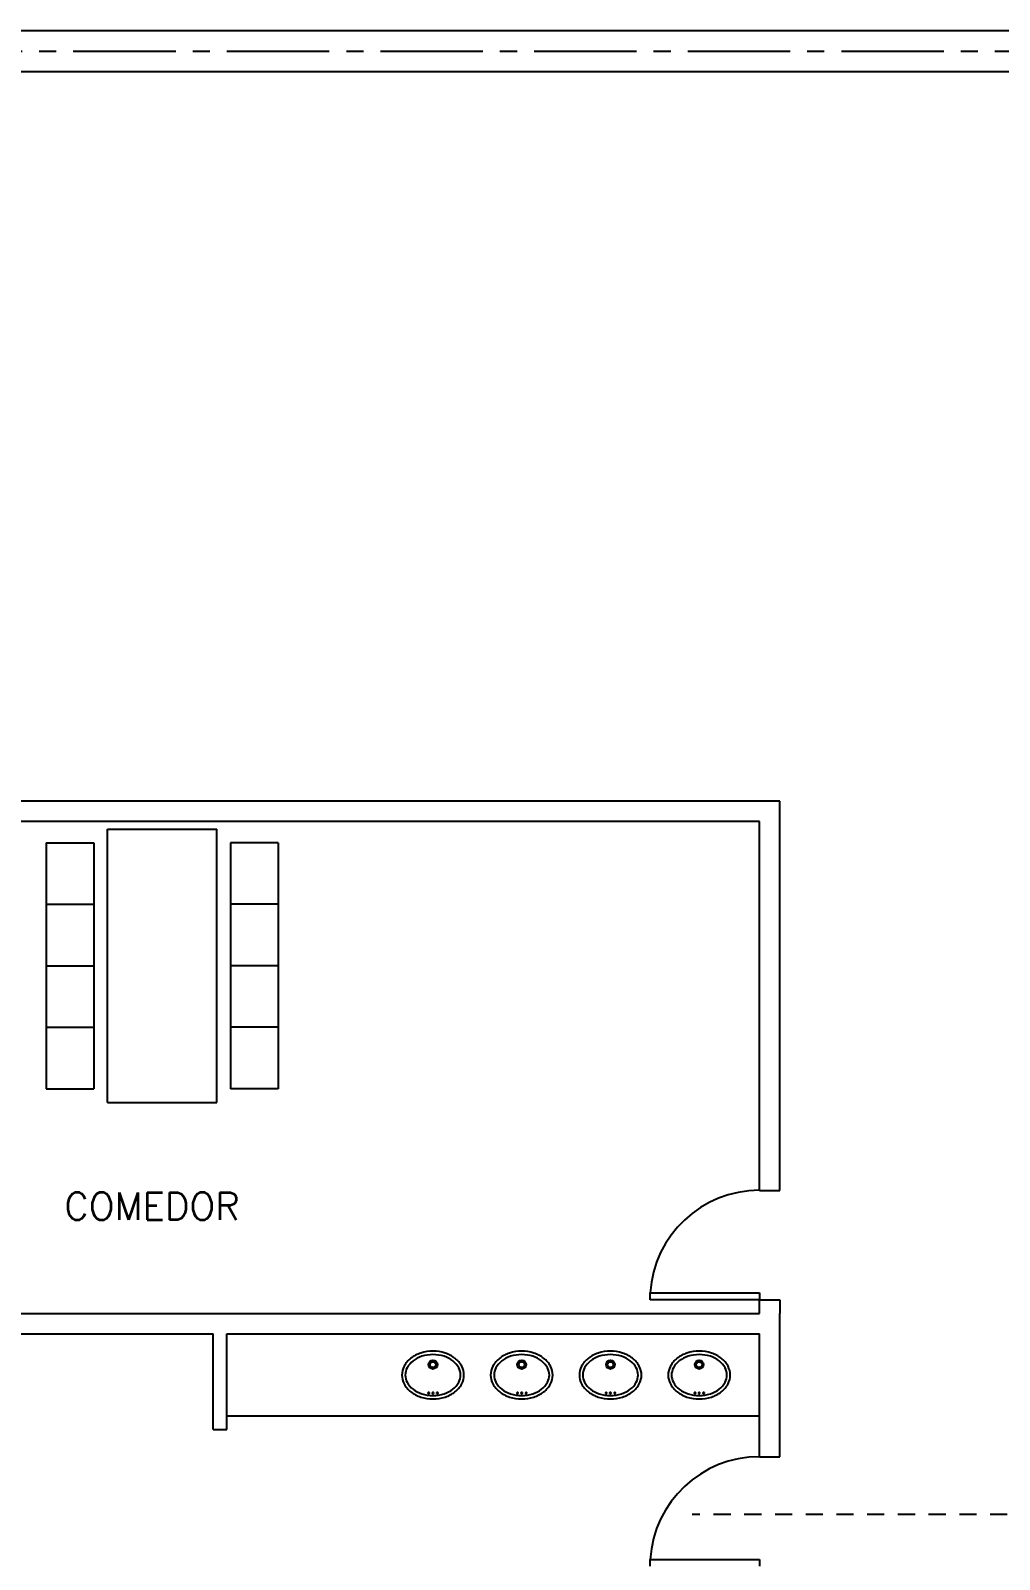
# Model space of a CAD drawing. Header units: metres. Extents: x 95 to 486, y 2972 to 3465.
# Drawn here: x 174.92 to 182.02, y 3037.02 to 3048.21 of the extents above; entities that cross this region are included whole.
import ezdxf

# ---------------------------------------------------------------- set-up
doc = ezdxf.new("R2010")
doc.units = ezdxf.units.M
for name, pattern in [('CENTER2', [1.125, 0.75, -0.125, 0.125, -0.125]), ('DASHDOT2', [0.5, 0.25, -0.125, 0, -0.125]), ('HIDDEN2', [0.1875, 0.125, -0.0625])]:
    doc.linetypes.add(name, pattern=pattern)
for name, color, linetype in [('0_LINEAS-MEDIANERAS', 1, 'DASHDOT2'), ('0_MUROS', 7, 'Continuous'), ('0_PUERTAS-VENTANAS', 3, 'Continuous'), ('0_SANITARIOS', 1, 'Continuous'), ('E_EQUIPAMIENTO', 1, 'Continuous'), ('T_TEXTOS', 3, 'Continuous'), ('TACME - AGUA FRIA', 160, 'HIDDEN2')]:
    doc.layers.add(name, color=color, linetype=linetype)
doc.styles.add('ROMANS', font='romans.shx', dxfattribs={"width": 0.8, "height": 0.15})

msp = doc.modelspace()

# ---------------------------------------------------------------- linework, layer by layer
at = {"layer": '0_LINEAS-MEDIANERAS', "linetype": 'CENTER2'}
msp.add_line((170.7374, 3048.0593), (185.7374, 3048.0593), dxfattribs=at)
at = {"layer": '0_MUROS'}
for p, q in [((170.6124, 3048.2093), (185.8624, 3048.2093)), ((170.9124, 3047.9093), (185.5624, 3047.9093)), ((180.4124, 3042.5693), (170.9124, 3042.5693)), ((180.4124, 3039.7193), (180.4124, 3042.5693)), ((180.2624, 3042.4193), (170.9124, 3042.4193)), ((180.2624, 3039.7193), (180.2624, 3042.4193)), ((180.2624, 3039.7193), (180.4124, 3039.7193)), ((180.2624, 3038.8193), (180.2624, 3038.9193)), ((180.2624, 3038.9193), (180.4124, 3038.9193)), ((180.2624, 3038.8193), (180.2624, 3038.9193)), ((180.2624, 3038.9193), (180.4124, 3038.9193)), ((180.4124, 3038.9193), (180.4124, 3038.8193)), ((180.4124, 3038.9193), (180.4124, 3038.8193)), ((170.9124, 3038.8193), (180.2624, 3038.8193)), ((170.9124, 3038.8193), (180.2624, 3038.8193)), ((180.4124, 3037.7693), (180.4124, 3038.8193)), ((170.9124, 3038.6693), (176.2624, 3038.6693)), ((176.2624, 3037.9693), (176.2624, 3038.6693)), ((176.3624, 3037.9693), (176.3624, 3038.6693)), ((176.3624, 3038.6693), (180.2624, 3038.6693)), ((180.2624, 3037.7693), (180.2624, 3038.6693)), ((176.2624, 3037.9693), (176.3624, 3037.9693)), ((180.2624, 3037.7693), (180.4124, 3037.7693))]:
    msp.add_line(p, q, dxfattribs=at)
at = {"layer": '0_PUERTAS-VENTANAS'}
for p, q in [((179.4624, 3038.9193), (179.4624, 3038.9693)), ((179.4624, 3038.9693), (180.2624, 3038.9693)), ((179.4624, 3038.9193), (179.4624, 3038.9693)), ((179.4624, 3038.9693), (180.2624, 3038.9693)), ((180.2624, 3038.9193), (179.4624, 3038.9193)), ((180.2624, 3038.9193), (179.4624, 3038.9193)), ((180.2624, 3038.9693), (180.2624, 3038.9193)), ((180.2624, 3038.9693), (180.2624, 3038.9193)), ((179.4624, 3036.9693), (179.4624, 3037.0193)), ((179.4624, 3037.0193), (180.2624, 3037.0193)), ((180.2624, 3037.0193), (180.2624, 3036.9693))]:
    msp.add_line(p, q, dxfattribs=at)
at = {"layer": '0_PUERTAS-VENTANAS', "color": 5}
for centre in [(180.2624, 3038.9193), (180.2624, 3036.9693)]:
    msp.add_arc(centre, 0.8016, 90, 176.42367, dxfattribs=at)
at = {"layer": '0_SANITARIOS'}
msp.add_line((176.3624, 3038.0693), (180.2624, 3038.0693), dxfattribs=at)
at = {"layer": '0_SANITARIOS', "color": 2}
for centre, radius in [((177.8713, 3038.4455), 0.0325), ((177.8713, 3038.4455), 0.021), ((178.5213, 3038.4455), 0.0325), ((178.5213, 3038.4455), 0.021), ((179.1713, 3038.4455), 0.0325), ((179.1713, 3038.4455), 0.021), ((179.8213, 3038.4455), 0.0325), ((179.8213, 3038.4455), 0.021)]:
    msp.add_circle(centre, radius, dxfattribs=at)
for centre, radius, start, end in [((177.8713, 3038.2487), 0.2948, 90, 107.67322), ((177.8713, 3038.2487), 0.2948, 72.32678, 90), ((178.5213, 3038.2487), 0.2948, 90, 107.67322), ((178.5213, 3038.2487), 0.2948, 72.32678, 90), ((179.1713, 3038.2487), 0.2948, 90, 107.67322), ((179.1713, 3038.2487), 0.2948, 72.32678, 90), ((179.8213, 3038.2487), 0.2948, 90, 107.67322), ((179.8213, 3038.2487), 0.2948, 72.32678, 90), ((177.7798, 3038.3685), 0.136, 151.69853, 180), ((177.8239, 3038.3448), 0.1861, 127.56859, 151.69853), ((177.7798, 3038.3685), 0.111, 151.69853, 180), ((177.8239, 3038.3448), 0.1611, 127.56859, 151.69853), ((177.8526, 3038.3075), 0.2331, 107.67322, 127.56859), ((177.8526, 3038.3075), 0.2081, 107.67322, 127.56859), ((177.8713, 3038.2487), 0.2698, 90, 107.67322), ((177.8713, 3038.2487), 0.2698, 72.32678, 90), ((177.89, 3038.3075), 0.2081, 52.43141, 72.32678), ((177.89, 3038.3075), 0.2331, 52.43141, 72.32678), ((177.9187, 3038.3448), 0.1611, 28.30147, 52.43141), ((177.9187, 3038.3448), 0.1861, 28.30147, 52.43141), ((177.9628, 3038.3685), 0.111, 0, 28.30147), ((177.9628, 3038.3685), 0.136, 0, 28.30147), ((178.4298, 3038.3685), 0.136, 151.69853, 180), ((178.4739, 3038.3448), 0.1861, 127.56859, 151.69853), ((178.4298, 3038.3685), 0.111, 151.69853, 180), ((178.4739, 3038.3448), 0.1611, 127.56859, 151.69853), ((178.5026, 3038.3075), 0.2331, 107.67322, 127.56859), ((178.5026, 3038.3075), 0.2081, 107.67322, 127.56859), ((178.5213, 3038.2487), 0.2698, 90, 107.67322), ((178.5213, 3038.2487), 0.2698, 72.32678, 90), ((178.54, 3038.3075), 0.2081, 52.43141, 72.32678), ((178.54, 3038.3075), 0.2331, 52.43141, 72.32678), ((178.5687, 3038.3448), 0.1611, 28.30147, 52.43141), ((178.5687, 3038.3448), 0.1861, 28.30147, 52.43141), ((178.6128, 3038.3685), 0.111, 0, 28.30147), ((178.6128, 3038.3685), 0.136, 0, 28.30147), ((179.0798, 3038.3685), 0.136, 151.69853, 180), ((179.1239, 3038.3448), 0.1861, 127.56859, 151.69853), ((179.0798, 3038.3685), 0.111, 151.69853, 180), ((179.1239, 3038.3448), 0.1611, 127.56859, 151.69853), ((179.1526, 3038.3075), 0.2331, 107.67322, 127.56859), ((179.1526, 3038.3075), 0.2081, 107.67322, 127.56859), ((179.1713, 3038.2487), 0.2698, 90, 107.67322), ((179.1713, 3038.2487), 0.2698, 72.32678, 90), ((179.19, 3038.3075), 0.2081, 52.43141, 72.32678), ((179.19, 3038.3075), 0.2331, 52.43141, 72.32678), ((179.2187, 3038.3448), 0.1611, 28.30147, 52.43141), ((179.2187, 3038.3448), 0.1861, 28.30147, 52.43141), ((179.2628, 3038.3685), 0.111, 0, 28.30147), ((179.2628, 3038.3685), 0.136, 0, 28.30147), ((179.7298, 3038.3685), 0.136, 151.69853, 180), ((179.7739, 3038.3448), 0.1861, 127.56859, 151.69853), ((179.7298, 3038.3685), 0.111, 151.69853, 180), ((179.7739, 3038.3448), 0.1611, 127.56859, 151.69853), ((179.8026, 3038.3075), 0.2331, 107.67322, 127.56859), ((179.8026, 3038.3075), 0.2081, 107.67322, 127.56859), ((179.8213, 3038.2487), 0.2698, 90, 107.67322), ((179.8213, 3038.2487), 0.2698, 72.32678, 90), ((179.84, 3038.3075), 0.2081, 52.43141, 72.32678), ((179.84, 3038.3075), 0.2331, 52.43141, 72.32678), ((179.8687, 3038.3448), 0.1611, 28.30147, 52.43141), ((179.8687, 3038.3448), 0.1861, 28.30147, 52.43141), ((179.9128, 3038.3685), 0.111, 0, 28.30147), ((179.9128, 3038.3685), 0.136, 0, 28.30147), ((177.7798, 3038.3685), 0.136, 180, 208.30147), ((177.7798, 3038.3685), 0.111, 180, 208.30147), ((177.8239, 3038.3923), 0.1611, 208.30147, 232.43141), ((177.9187, 3038.3923), 0.1611, 307.56859, 331.69853), ((177.9628, 3038.3685), 0.111, 331.69853, 0), ((177.9628, 3038.3685), 0.136, 331.69853, 0), ((178.4298, 3038.3685), 0.136, 180, 208.30147), ((178.4298, 3038.3685), 0.111, 180, 208.30147), ((178.4739, 3038.3923), 0.1611, 208.30147, 232.43141), ((178.5687, 3038.3923), 0.1611, 307.56859, 331.69853), ((178.6128, 3038.3685), 0.111, 331.69853, 0), ((178.6128, 3038.3685), 0.136, 331.69853, 0), ((179.0798, 3038.3685), 0.136, 180, 208.30147), ((179.0798, 3038.3685), 0.111, 180, 208.30147), ((179.1239, 3038.3923), 0.1611, 208.30147, 232.43141), ((179.2187, 3038.3923), 0.1611, 307.56859, 331.69853), ((179.2628, 3038.3685), 0.111, 331.69853, 0), ((179.2628, 3038.3685), 0.136, 331.69853, 0), ((179.7298, 3038.3685), 0.136, 180, 208.30147), ((179.7298, 3038.3685), 0.111, 180, 208.30147), ((179.7739, 3038.3923), 0.1611, 208.30147, 232.43141), ((179.8687, 3038.3923), 0.1611, 307.56859, 331.69853), ((179.9128, 3038.3685), 0.111, 331.69853, 0), ((179.9128, 3038.3685), 0.136, 331.69853, 0), ((177.8239, 3038.3923), 0.1861, 208.30147, 232.43141), ((177.8526, 3038.4296), 0.2331, 232.43141, 252.32678), ((177.8526, 3038.4296), 0.2081, 232.43141, 252.32678), ((177.8713, 3038.4884), 0.2948, 252.32678, 270), ((177.8713, 3038.4884), 0.2698, 252.32678, 270), ((177.8368, 3038.2372), 0.00229, 146.21296, 180), ((177.8368, 3038.2372), 0.00229, 180, 213.78704), ((177.8384, 3038.2361), 0.0043, 121.75948, 146.21296), ((177.8384, 3038.2383), 0.0043, 213.78704, 238.24052), ((177.8395, 3038.2343), 0.00641, 104.38181, 121.75948), ((177.8395, 3038.2401), 0.00641, 238.24052, 255.61819), ((177.8403, 3038.2315), 0.00933, 90, 104.38181), ((177.8403, 3038.243), 0.00933, 255.61819, 270), ((177.8403, 3038.2315), 0.00933, 75.61819, 90), ((177.8403, 3038.243), 0.00933, 270, 284.38181), ((177.841, 3038.2343), 0.00641, 58.24052, 75.61819), ((177.841, 3038.2401), 0.00641, 284.38181, 301.75948), ((177.8421, 3038.2361), 0.0043, 33.78704, 58.24052), ((177.8421, 3038.2383), 0.0043, 301.75948, 326.21296), ((177.8438, 3038.2372), 0.00229, 0, 33.78704), ((177.8438, 3038.2372), 0.00229, 326.21296, 0), ((177.8678, 3038.2372), 0.00229, 146.21296, 180), ((177.8678, 3038.2372), 0.00229, 180, 213.78704), ((177.8695, 3038.2361), 0.0043, 121.75948, 146.21296), ((177.8695, 3038.2383), 0.0043, 213.78704, 238.24052), ((177.8706, 3038.2343), 0.00641, 104.38181, 121.75948), ((177.8706, 3038.2401), 0.00641, 238.24052, 255.61819), ((177.8713, 3038.2315), 0.00933, 90, 104.38181), ((177.8713, 3038.243), 0.00933, 255.61819, 270), ((177.8713, 3038.2315), 0.00933, 75.61819, 90), ((177.8713, 3038.243), 0.00933, 270, 284.38181), ((177.8713, 3038.4884), 0.2698, 270, 287.67322), ((177.8713, 3038.4884), 0.2948, 270, 287.67322), ((177.872, 3038.2343), 0.00641, 58.24052, 75.61819), ((177.872, 3038.2401), 0.00641, 284.38181, 301.75948), ((177.8731, 3038.2361), 0.0043, 33.78704, 58.24052), ((177.8731, 3038.2383), 0.0043, 301.75948, 326.21296), ((177.8748, 3038.2372), 0.00229, 360, 33.78704), ((177.8748, 3038.2372), 0.00229, 326.21296, 0), ((177.9003, 3038.2372), 0.00229, 146.21296, 180), ((177.9003, 3038.2372), 0.00229, 180, 213.78704), ((177.902, 3038.2361), 0.0043, 121.75948, 146.21296), ((177.902, 3038.2383), 0.0043, 213.78704, 238.24052), ((177.9031, 3038.2343), 0.00641, 104.38181, 121.75948), ((177.9031, 3038.2401), 0.00641, 238.24052, 255.61819), ((177.9038, 3038.2315), 0.00933, 90, 104.38181), ((177.9038, 3038.243), 0.00933, 255.61819, 270), ((177.9038, 3038.2315), 0.00933, 75.61819, 90), ((177.9038, 3038.243), 0.00933, 270, 284.38181), ((177.9045, 3038.2343), 0.00641, 58.24052, 75.61819), ((177.9045, 3038.2401), 0.00641, 284.38181, 301.75948), ((177.9056, 3038.2361), 0.0043, 33.78704, 58.24052), ((177.9056, 3038.2383), 0.0043, 301.75948, 326.21296), ((177.9073, 3038.2372), 0.00229, 360, 33.78704), ((177.9073, 3038.2372), 0.00229, 326.21296, 0), ((177.89, 3038.4296), 0.2081, 287.67322, 307.56859), ((177.89, 3038.4296), 0.2331, 287.67322, 307.56859), ((177.9187, 3038.3923), 0.1861, 307.56859, 331.69853), ((178.4739, 3038.3923), 0.1861, 208.30147, 232.43141), ((178.5026, 3038.4296), 0.2331, 232.43141, 252.32678), ((178.5026, 3038.4296), 0.2081, 232.43141, 252.32678), ((178.5213, 3038.4884), 0.2948, 252.32678, 270), ((178.5213, 3038.4884), 0.2698, 252.32678, 270), ((178.4868, 3038.2372), 0.00229, 146.21296, 180), ((178.4868, 3038.2372), 0.00229, 180, 213.78704), ((178.4884, 3038.2361), 0.0043, 121.75948, 146.21296), ((178.4884, 3038.2383), 0.0043, 213.78704, 238.24052), ((178.4895, 3038.2343), 0.00641, 104.38181, 121.75948), ((178.4895, 3038.2401), 0.00641, 238.24052, 255.61819), ((178.4903, 3038.2315), 0.00933, 90, 104.38181), ((178.4903, 3038.243), 0.00933, 255.61819, 270), ((178.4903, 3038.2315), 0.00933, 75.61819, 90), ((178.4903, 3038.243), 0.00933, 270, 284.38181), ((178.491, 3038.2343), 0.00641, 58.24052, 75.61819), ((178.491, 3038.2401), 0.00641, 284.38181, 301.75948), ((178.4921, 3038.2361), 0.0043, 33.78704, 58.24052), ((178.4921, 3038.2383), 0.0043, 301.75948, 326.21296), ((178.4938, 3038.2372), 0.00229, 0, 33.78704), ((178.4938, 3038.2372), 0.00229, 326.21296, 0), ((178.5178, 3038.2372), 0.00229, 146.21296, 180), ((178.5178, 3038.2372), 0.00229, 180, 213.78704), ((178.5195, 3038.2361), 0.0043, 121.75948, 146.21296), ((178.5195, 3038.2383), 0.0043, 213.78704, 238.24052), ((178.5206, 3038.2343), 0.00641, 104.38181, 121.75948), ((178.5206, 3038.2401), 0.00641, 238.24052, 255.61819), ((178.5213, 3038.2315), 0.00933, 90, 104.38181), ((178.5213, 3038.243), 0.00933, 255.61819, 270), ((178.5213, 3038.2315), 0.00933, 75.61819, 90), ((178.5213, 3038.243), 0.00933, 270, 284.38181), ((178.5213, 3038.4884), 0.2698, 270, 287.67322), ((178.5213, 3038.4884), 0.2948, 270, 287.67322), ((178.522, 3038.2343), 0.00641, 58.24052, 75.61819), ((178.522, 3038.2401), 0.00641, 284.38181, 301.75948), ((178.5231, 3038.2361), 0.0043, 33.78704, 58.24052), ((178.5231, 3038.2383), 0.0043, 301.75948, 326.21296), ((178.5248, 3038.2372), 0.00229, 360, 33.78704), ((178.5248, 3038.2372), 0.00229, 326.21296, 0), ((178.5503, 3038.2372), 0.00229, 146.21296, 180), ((178.5503, 3038.2372), 0.00229, 180, 213.78704), ((178.552, 3038.2361), 0.0043, 121.75948, 146.21296), ((178.552, 3038.2383), 0.0043, 213.78704, 238.24052), ((178.5531, 3038.2343), 0.00641, 104.38181, 121.75948), ((178.5531, 3038.2401), 0.00641, 238.24052, 255.61819), ((178.5538, 3038.2315), 0.00933, 90, 104.38181), ((178.5538, 3038.243), 0.00933, 255.61819, 270), ((178.5538, 3038.2315), 0.00933, 75.61819, 90), ((178.5538, 3038.243), 0.00933, 270, 284.38181), ((178.5545, 3038.2343), 0.00641, 58.24052, 75.61819), ((178.5545, 3038.2401), 0.00641, 284.38181, 301.75948), ((178.5556, 3038.2361), 0.0043, 33.78704, 58.24052), ((178.5556, 3038.2383), 0.0043, 301.75948, 326.21296), ((178.5573, 3038.2372), 0.00229, 360, 33.78704), ((178.5573, 3038.2372), 0.00229, 326.21296, 0), ((178.54, 3038.4296), 0.2081, 287.67322, 307.56859), ((178.54, 3038.4296), 0.2331, 287.67322, 307.56859), ((178.5687, 3038.3923), 0.1861, 307.56859, 331.69853), ((179.1239, 3038.3923), 0.1861, 208.30147, 232.43141), ((179.1526, 3038.4296), 0.2331, 232.43141, 252.32678), ((179.1526, 3038.4296), 0.2081, 232.43141, 252.32678), ((179.1713, 3038.4884), 0.2948, 252.32678, 270), ((179.1713, 3038.4884), 0.2698, 252.32678, 270), ((179.1368, 3038.2372), 0.00229, 146.21296, 180), ((179.1368, 3038.2372), 0.00229, 180, 213.78704), ((179.1384, 3038.2361), 0.0043, 121.75948, 146.21296), ((179.1384, 3038.2383), 0.0043, 213.78704, 238.24052), ((179.1395, 3038.2343), 0.00641, 104.38181, 121.75948), ((179.1395, 3038.2401), 0.00641, 238.24052, 255.61819), ((179.1403, 3038.2315), 0.00933, 90, 104.38181), ((179.1403, 3038.243), 0.00933, 255.61819, 270), ((179.1403, 3038.2315), 0.00933, 75.61819, 90), ((179.1403, 3038.243), 0.00933, 270, 284.38181), ((179.141, 3038.2343), 0.00641, 58.24052, 75.61819), ((179.141, 3038.2401), 0.00641, 284.38181, 301.75948), ((179.1421, 3038.2361), 0.0043, 33.78704, 58.24052), ((179.1421, 3038.2383), 0.0043, 301.75948, 326.21296), ((179.1438, 3038.2372), 0.00229, 0, 33.78704), ((179.1438, 3038.2372), 0.00229, 326.21296, 0), ((179.1678, 3038.2372), 0.00229, 146.21296, 180), ((179.1678, 3038.2372), 0.00229, 180, 213.78704), ((179.1695, 3038.2361), 0.0043, 121.75948, 146.21296), ((179.1695, 3038.2383), 0.0043, 213.78704, 238.24052), ((179.1706, 3038.2343), 0.00641, 104.38181, 121.75948), ((179.1706, 3038.2401), 0.00641, 238.24052, 255.61819), ((179.1713, 3038.2315), 0.00933, 90, 104.38181), ((179.1713, 3038.243), 0.00933, 255.61819, 270), ((179.1713, 3038.2315), 0.00933, 75.61819, 90), ((179.1713, 3038.243), 0.00933, 270, 284.38181), ((179.1713, 3038.4884), 0.2698, 270, 287.67322), ((179.1713, 3038.4884), 0.2948, 270, 287.67322), ((179.172, 3038.2343), 0.00641, 58.24052, 75.61819), ((179.172, 3038.2401), 0.00641, 284.38181, 301.75948), ((179.1731, 3038.2361), 0.0043, 33.78704, 58.24052), ((179.1731, 3038.2383), 0.0043, 301.75948, 326.21296), ((179.1748, 3038.2372), 0.00229, 360, 33.78704), ((179.1748, 3038.2372), 0.00229, 326.21296, 0), ((179.2003, 3038.2372), 0.00229, 146.21296, 180), ((179.2003, 3038.2372), 0.00229, 180, 213.78704), ((179.202, 3038.2361), 0.0043, 121.75948, 146.21296), ((179.202, 3038.2383), 0.0043, 213.78704, 238.24052), ((179.2031, 3038.2343), 0.00641, 104.38181, 121.75948), ((179.2031, 3038.2401), 0.00641, 238.24052, 255.61819), ((179.2038, 3038.2315), 0.00933, 90, 104.38181), ((179.2038, 3038.243), 0.00933, 255.61819, 270), ((179.2038, 3038.2315), 0.00933, 75.61819, 90), ((179.2038, 3038.243), 0.00933, 270, 284.38181), ((179.2045, 3038.2343), 0.00641, 58.24052, 75.61819), ((179.2045, 3038.2401), 0.00641, 284.38181, 301.75948), ((179.2056, 3038.2361), 0.0043, 33.78704, 58.24052), ((179.2056, 3038.2383), 0.0043, 301.75948, 326.21296), ((179.2073, 3038.2372), 0.00229, 360, 33.78704), ((179.2073, 3038.2372), 0.00229, 326.21296, 0), ((179.19, 3038.4296), 0.2081, 287.67322, 307.56859), ((179.19, 3038.4296), 0.2331, 287.67322, 307.56859), ((179.2187, 3038.3923), 0.1861, 307.56859, 331.69853), ((179.7739, 3038.3923), 0.1861, 208.30147, 232.43141), ((179.8026, 3038.4296), 0.2331, 232.43141, 252.32678), ((179.8026, 3038.4296), 0.2081, 232.43141, 252.32678), ((179.8213, 3038.4884), 0.2948, 252.32678, 270), ((179.8213, 3038.4884), 0.2698, 252.32678, 270), ((179.7868, 3038.2372), 0.00229, 146.21296, 180), ((179.7868, 3038.2372), 0.00229, 180, 213.78704), ((179.7884, 3038.2361), 0.0043, 121.75948, 146.21296), ((179.7884, 3038.2383), 0.0043, 213.78704, 238.24052), ((179.7895, 3038.2343), 0.00641, 104.38181, 121.75948), ((179.7895, 3038.2401), 0.00641, 238.24052, 255.61819), ((179.7903, 3038.2315), 0.00933, 90, 104.38181), ((179.7903, 3038.243), 0.00933, 255.61819, 270), ((179.7903, 3038.2315), 0.00933, 75.61819, 90), ((179.7903, 3038.243), 0.00933, 270, 284.38181), ((179.791, 3038.2343), 0.00641, 58.24052, 75.61819), ((179.791, 3038.2401), 0.00641, 284.38181, 301.75948), ((179.7921, 3038.2361), 0.0043, 33.78704, 58.24052), ((179.7921, 3038.2383), 0.0043, 301.75948, 326.21296), ((179.7938, 3038.2372), 0.00229, 0, 33.78704), ((179.7938, 3038.2372), 0.00229, 326.21296, 0), ((179.8178, 3038.2372), 0.00229, 146.21296, 180), ((179.8178, 3038.2372), 0.00229, 180, 213.78704), ((179.8195, 3038.2361), 0.0043, 121.75948, 146.21296), ((179.8195, 3038.2383), 0.0043, 213.78704, 238.24052), ((179.8206, 3038.2343), 0.00641, 104.38181, 121.75948), ((179.8206, 3038.2401), 0.00641, 238.24052, 255.61819), ((179.8213, 3038.2315), 0.00933, 90, 104.38181), ((179.8213, 3038.243), 0.00933, 255.61819, 270), ((179.8213, 3038.2315), 0.00933, 75.61819, 90), ((179.8213, 3038.243), 0.00933, 270, 284.38181), ((179.8213, 3038.4884), 0.2698, 270, 287.67322), ((179.8213, 3038.4884), 0.2948, 270, 287.67322), ((179.822, 3038.2343), 0.00641, 58.24052, 75.61819), ((179.822, 3038.2401), 0.00641, 284.38181, 301.75948), ((179.8231, 3038.2361), 0.0043, 33.78704, 58.24052), ((179.8231, 3038.2383), 0.0043, 301.75948, 326.21296), ((179.8248, 3038.2372), 0.00229, 360, 33.78704), ((179.8248, 3038.2372), 0.00229, 326.21296, 0), ((179.8503, 3038.2372), 0.00229, 146.21296, 180), ((179.8503, 3038.2372), 0.00229, 180, 213.78704), ((179.852, 3038.2361), 0.0043, 121.75948, 146.21296), ((179.852, 3038.2383), 0.0043, 213.78704, 238.24052), ((179.8531, 3038.2343), 0.00641, 104.38181, 121.75948), ((179.8531, 3038.2401), 0.00641, 238.24052, 255.61819), ((179.8538, 3038.2315), 0.00933, 90, 104.38181), ((179.8538, 3038.243), 0.00933, 255.61819, 270), ((179.8538, 3038.2315), 0.00933, 75.61819, 90), ((179.8538, 3038.243), 0.00933, 270, 284.38181), ((179.8545, 3038.2343), 0.00641, 58.24052, 75.61819), ((179.8545, 3038.2401), 0.00641, 284.38181, 301.75948), ((179.8556, 3038.2361), 0.0043, 33.78704, 58.24052), ((179.8556, 3038.2383), 0.0043, 301.75948, 326.21296), ((179.8573, 3038.2372), 0.00229, 360, 33.78704), ((179.8573, 3038.2372), 0.00229, 326.21296, 0), ((179.84, 3038.4296), 0.2081, 287.67322, 307.56859), ((179.84, 3038.4296), 0.2331, 287.67322, 307.56859), ((179.8687, 3038.3923), 0.1861, 307.56859, 331.69853)]:
    msp.add_arc(centre, radius, start, end, dxfattribs=at)
at = {"layer": 'E_EQUIPAMIENTO'}
for p, q in [((175.4885, 3042.3646), (176.2885, 3042.3646)), ((175.4885, 3040.3646), (175.4885, 3042.3646)), ((176.2885, 3040.3646), (176.2885, 3042.3646)), ((175.0385, 3042.2646), (175.3885, 3042.2646)), ((175.0385, 3042.2646), (175.0385, 3040.4646)), ((175.3885, 3042.2646), (175.3885, 3040.4646)), ((176.7385, 3042.2646), (176.3885, 3042.2646)), ((176.3885, 3042.2646), (176.3885, 3040.4646)), ((176.7385, 3042.2646), (176.7385, 3040.4646)), ((175.0385, 3041.8146), (175.3885, 3041.8146)), ((176.7385, 3041.8146), (176.3885, 3041.8146)), ((175.0385, 3041.3646), (175.3885, 3041.3646)), ((176.7385, 3041.3646), (176.3885, 3041.3646)), ((175.0385, 3040.9146), (175.3885, 3040.9146)), ((176.7385, 3040.9146), (176.3885, 3040.9146)), ((175.0385, 3040.4646), (175.3885, 3040.4646)), ((176.7385, 3040.4646), (176.3885, 3040.4646)), ((175.4885, 3040.3646), (176.2885, 3040.3646))]:
    msp.add_line(p, q, dxfattribs=at)
at = {"layer": 'TACME - AGUA FRIA'}
msp.add_line((212.2269, 3037.3473, 0), (179.7702, 3037.3473, 0), dxfattribs=at)

# ---------------------------------------------------------------- texts
at = {"layer": 'T_TEXTOS', "style": 'ROMANS'}
msp.add_text('COMEDOR', height=0.2, dxfattribs=at).set_placement((175.171, 3039.5047))

doc.saveas('drawing.dxf')
